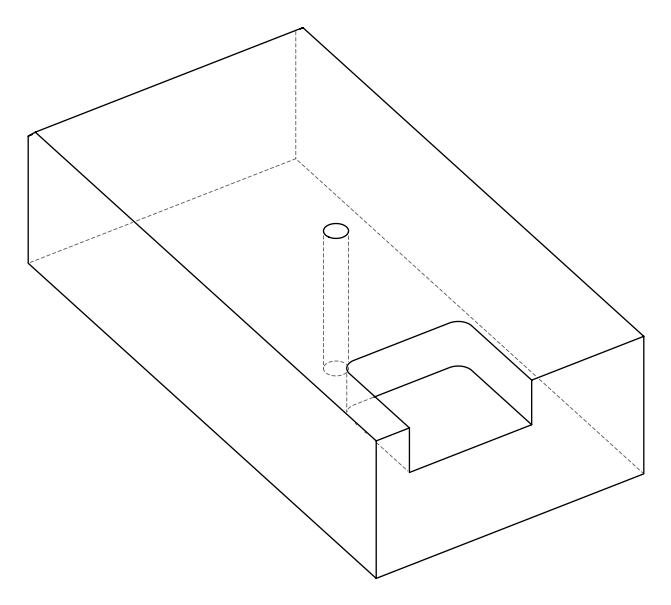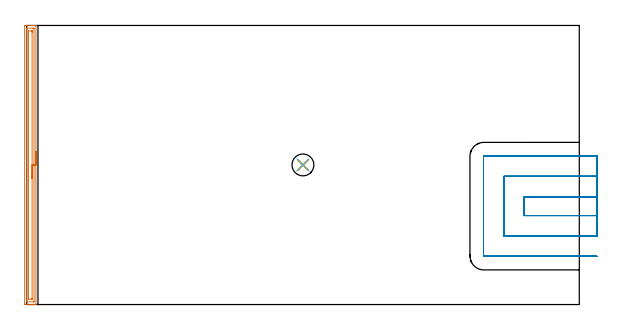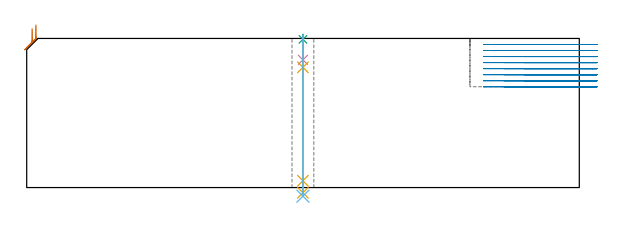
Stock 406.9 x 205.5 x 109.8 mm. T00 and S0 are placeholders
(PLAN: 6 operations, 5 tool changes, 18.1 min)
(1 AREA_MILL | FG_CHAMFER_SURFACE | UGT0205_001 | 5.16 min | 7080 mm3)
(2 MILL_SLOT | SLOT_PARTIAL_RECTANGULAR | UGT0201_094 | Follow Part, ap 5, ae 75% | 11.81 min | 267507 mm3)
(3 SPOT_DRILL | STEP1HOLE | NXT0321_9005460120000 | 0.03 min | 6 mm3)
(4 DRILL_BLIND_HOLE_INTO_CENTER | STEP1HOLE | NXT0301_076 | 0.07 min | 1254 mm3)
(5 GUN_DRILL_THROUGH_HOLE | STEP1HOLE | UGT0307_007 | 0.55 min | 7433 mm3)
(6 DRILL_TO_ENLARGE_THROUGH_HOLE | STEP1HOLE | UGT0301_285 | 0.47 min | 13604 mm3)
(TOOL UGT0205_001 | Chamfer Mill 20 x 3 x 45 deg. | D20 FL50 Z2)
(TOOL UGT0201_094 | End mill 20 mm | D20 FL38 Z4)
(TOOL NXT0321_9005460120000 | NC Spot Drill, 142deg, 12mm, Carbide, Uncoated | D12 PA142 FL30 Z2)
(TOOL NXT0301_076 | Carbide Drill 10.5mm [860.1-1050-032A1-MM 2214] | D10.5 PA140 FL55 Z2)
(TOOL UGT0307_007 | Gun Drill 10 mm | D10 PA130 FL24 Z1)
(TOOL UGT0301_285 | Twist Drill 16.1 mm | D16.1 PA118 FL125 Z2)
(OP 1 AREA_MILL)
G17 G21 G94 G90
T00 M6
G54
G17 G0 G90 X6.8 Y112.75 S1061 M3
G43 Z119.8 H0
G94 G1 Y112.712 Z118.928 F250.
Y112.598 Z118.063
Y112.409 Z117.212
Y112.147 Z116.38
Y111.813 Z115.574
Y111.41 Z114.8
Y110.942 Z114.064
Y110.41 Z113.372
Y109.821 Z112.729
Y109.178 Z112.139
Y108.486 Z111.608
Y107.75 Z111.14
Y106.976 Z110.737
Y106.17 Z110.403
Y105.338 Z110.141
Y104.486 Z109.952
Y103.622 Z109.838
Y102.75 Z109.8
Y0.155
X6.797 Y0.01 Z109.788
X6.753 Y0.007 Z109.745
X6.393 Y0. Z109.392
X5.942 Z108.941
X5.323 Z108.318
X4.123 Z107.12
X3.541 Z106.535
X-1.206 Y0.001 Z101.791
X-1.492 Y0.01 Z101.506
X-1.499 Y0.295 Z101.499
X-1.5 Y204.899 Z101.5
X-1.497 Y205.208 Z101.502
X-1.492 Y205.49 Z101.506
X-1.205 Y205.5 Z101.792
X3.541 Z106.535
X4.123 Z107.12
X4.432 Z107.428
X5.014 Z108.01
X5.323 Z108.318
X5.942 Z108.941
X6.393 Z109.393
X6.753 Y205.493 Z109.745
X6.797 Y205.49 Z109.788
X6.8 Y205.345 Z109.8
Y102.75
X5.386 Z108.386
X5.385 Y2.26 Z108.385
X5.383 Y2.135 Z108.383
X5.38 Y2.052 Z108.38
X5.377 Y2.008 Z108.377
X5.37 Y2.007 Z108.37
X5.323 Y2.004 Z108.323
X4.817 Y2. Z107.817
X0.36 Y2.002 Z103.36
X-0.023 Y2.008 Z102.977
X-0.071 Y2.01 Z102.929
X-0.08 Y2.198 Z102.92
X-0.084 Y2.323 Z102.916
X-0.085 Y2.385 Z102.915
X-0.086 Y2.448 Z102.914
X-0.085 Y203.24 Z102.915
X-0.083 Y203.366 Z102.917
X-0.08 Y203.449 Z102.92
X-0.077 Y203.492 Z102.923
X-0.07 Y203.493 Z102.93
X-0.023 Y203.496 Z102.977
X0.483 Y203.5 Z103.483
X4.432 Z107.432
X4.94 Y203.498 Z107.94
X5.323 Y203.492 Z108.323
X5.371 Y203.49 Z108.371
X5.38 Y203.302 Z108.38
X5.384 Y203.177 Z108.384
X5.385 Y203.115 Z108.385
X5.386 Y203.052 Z108.386
Y102.75
X3.971 Z106.971
Y4.631
X3.969 Y4.169 Z106.969
X3.967 Y4.062 Z106.967
X3.965 Y4.017 Z106.965
X3.879 Y4.01 Z106.879
X3.709 Y4.002 Z106.709
X1.59 Y4. Z104.59
X1.477 Y4.002 Z104.477
X1.387 Y4.006 Z104.387
X1.335 Y4.011 Z104.335
X1.333 Y4.027 Z104.333
X1.331 Y4.169 Z104.331
X1.329 Y4.6 Z104.329
X1.328 Y5.062 Z104.328
X1.329 Y200.869 Z104.329
X1.33 Y201.331 Z104.33
X1.333 Y201.438 Z104.333
X1.335 Y201.483 Z104.335
X1.421 Y201.49 Z104.421
X1.591 Y201.498 Z104.591
X3.71 Y201.5 Z106.71
X3.823 Y201.498 Z106.823
X3.913 Y201.494 Z106.913
X3.965 Y201.489 Z106.965
X3.967 Y201.473 Z106.967
X3.969 Y201.331 Z106.969
X3.971 Y200.9 Z106.971
Y200.438
Y102.75
Y101.878 Z107.009
Y101.014 Z107.123
Y100.162 Z107.312
Y99.33 Z107.575
Y98.524 Z107.908
Y97.75 Z108.311
Y97.014 Z108.78
Y96.322 Z109.311
Y95.679 Z109.9
Y95.09 Z110.544
Y94.558 Z111.236
Y94.09 Z111.971
Y93.687 Z112.745
Y93.353 Z113.551
Y93.091 Z114.383
Y92.902 Z115.235
Y92.788 Z116.1
Y92.75 Z116.971
G0 Z119.8
M5
M2
(OP 2 MILL_SLOT)
G17 G21 G94 G90
T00 M6
G54
G17 G0 G90 X419.9 Y79.4 S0 M3
G43 Z119.8 H0
Z105.35
G94 G1 X416.9 F250.
X366.4 F500.
Y65.5
X416.9
X419.9 F250.
Y94.4
X416.9
X351.4 F500.
Y50.5
X416.9
X419.9 F250.
Y109.4
X416.9
X336.7 F500.
G3 X336.4 Y109.1 R0.3
G1 Y35.8
G3 X336.7 Y35.5 R0.3
G1 X416.9
X419.9 F250.
G0 Y79.4 Z100.9
G1 X416.9
X366.4 F500.
Y65.5
X416.9
X419.9 F250.
Y94.4
X416.9
X351.4 F500.
Y50.5
X416.9
X419.9 F250.
Y109.4
X416.9
X336.7 F500.
G3 X336.4 Y109.1 R0.3
G1 Y35.8
G3 X336.7 Y35.5 R0.3
G1 X416.9
X419.9 F250.
G0 Y79.4 Z96.45
G1 X416.9
X366.4 F500.
Y65.5
X416.9
X419.9 F250.
Y94.4
X416.9
X351.4 F500.
Y50.5
X416.9
X419.9 F250.
Y109.4
X416.9
X336.7 F500.
G3 X336.4 Y109.1 R0.3
G1 Y35.8
G3 X336.7 Y35.5 R0.3
G1 X416.9
X419.9 F250.
G0 Y79.4 Z92.
G1 X416.9
X366.4 F500.
Y65.5
X416.9
X419.9 F250.
Y94.4
X416.9
X351.4 F500.
Y50.5
X416.9
X419.9 F250.
Y109.4
X416.9
X336.7 F500.
G3 X336.4 Y109.1 R0.3
G1 Y35.8
G3 X336.7 Y35.5 R0.3
G1 X416.9
X419.9 F250.
G0 Y79.4 Z87.55
G1 X416.9
X366.4 F500.
Y65.5
X416.9
X419.9 F250.
Y94.4
X416.9
X351.4 F500.
Y50.5
X416.9
X419.9 F250.
Y109.4
X416.9
X336.7 F500.
G3 X336.4 Y109.1 R0.3
G1 Y35.8
G3 X336.7 Y35.5 R0.3
G1 X416.9
X419.9 F250.
G0 Y79.4 Z83.1
G1 X416.9
X366.4 F500.
Y65.5
X416.9
X419.9 F250.
Y94.4
X416.9
X351.4 F500.
Y50.5
X416.9
X419.9 F250.
Y109.4
X416.9
X336.7 F500.
G3 X336.4 Y109.1 R0.3
G1 Y35.8
G3 X336.7 Y35.5 R0.3
G1 X416.9
X419.9 F250.
G0 Y79.4 Z78.65
G1 X416.9
X366.4 F500.
Y65.5
X416.9
X419.9 F250.
Y94.4
X416.9
X351.4 F500.
Y50.5
X416.9
X419.9 F250.
Y109.4
X416.9
X336.7 F500.
G3 X336.4 Y109.1 R0.3
G1 Y35.8
G3 X336.7 Y35.5 R0.3
G1 X416.9
X419.9 F250.
G0 Y79.4 Z74.2
G1 X416.9
X366.4 F500.
Y65.5
X416.9
X419.9 F250.
Y94.4
X416.9
X351.4 F500.
Y50.5
X416.9
X419.9 F250.
Y109.4
X416.9
X336.7 F500.
G3 X336.4 Y109.1 R0.3
G1 Y35.8
G3 X336.7 Y35.5 R0.3
G1 X416.9
X419.9 F250.
G0 Z119.8
M5
M2
(OP 3 SPOT_DRILL)
G17 G21 G94 G90
T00 M6
G54
G17 G0 G90 X203.4 Y102.8 S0 M3
G43 Z119.8 H0
G94 G81 G98 Z109.107 F250. R112.8
G80
M5
M2
(OP 4 DRILL_BLIND_HOLE_INTO_CENTER)
G17 G21 G94 G90
T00 M6
G54
G17 G0 G90 X203.4 Y102.8 S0 M3
G43 Z119.8 H1
G94 G81 G98 Z94.05 F250. R111.8
G80
M5
M2
(OP 5 GUN_DRILL_THROUGH_HOLE)
G17 G21 G94 G90
T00 M6
G54
G17 G0 G90 X203.4 Y102.8 M8
G43 Z119.8 H0
Z106.134
S716 M3
G94 G1 Z88.538 F125. M26
G4 X.084
Z5. F250.
G4 X.084
Z-3.832 F125.
G4 X.084
M5
M9
G0 Z106.134
Z119.8
M2
(OP 6 DRILL_TO_ENLARGE_THROUGH_HOLE)
G17 G21 G94 G90
T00 M6
G54
G17 G0 G90 X203.4 Y102.8 S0 M3
G43 Z119.8 H0
G94 G73 G98 Z-6.337 F250. Q14.517 R111.8
G80
M5
M2
